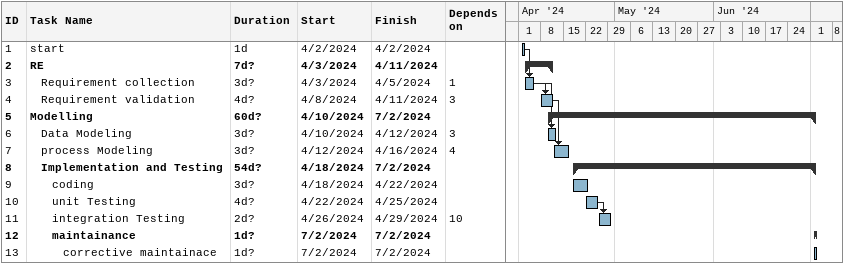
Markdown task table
| ID | Level | Task | Duration | Start | Finish | Predecessors |
|---|---|---|---|---|---|---|
| 1 | 1 | start | 1d | 2024-04-02 | 2024-04-02 |  |
| 2 | 1 | **RE** | 7d? | 2024-04-03 | 2024-04-11 |  |
| 3 | 2 | Requirement collection | 3d? | 2024-04-03 | 2024-04-05 | 1 |
| 4 | 2 | Requirement validation | 4d? | 2024-04-08 | 2024-04-11 | 3 |
| 5 | 1 | **Modelling** | 60d? | 2024-04-10 | 2024-07-02 |  |
| 6 | 2 | Data Modeling | 3d? | 2024-04-10 | 2024-04-12 | 3 |
| 7 | 2 | process Modeling | 3d? | 2024-04-12 | 2024-04-16 | 4 |
| 8 | 2 | **Implementation and Testing** | 54d? | 2024-04-18 | 2024-07-02 |  |
| 9 | 3 | coding | 3d? | 2024-04-18 | 2024-04-22 |  |
| 10 | 3 | unit Testing | 4d? | 2024-04-22 | 2024-04-25 |  |
| 11 | 3 | integration Testing | 2d? | 2024-04-26 | 2024-04-29 | 10 |
| 12 | 3 | **maintainance** | 1d? | 2024-07-02 | 2024-07-02 |  |
| 13 | 4 | corrective maintainace | 1d? | 2024-07-02 | 2024-07-02 |  |
